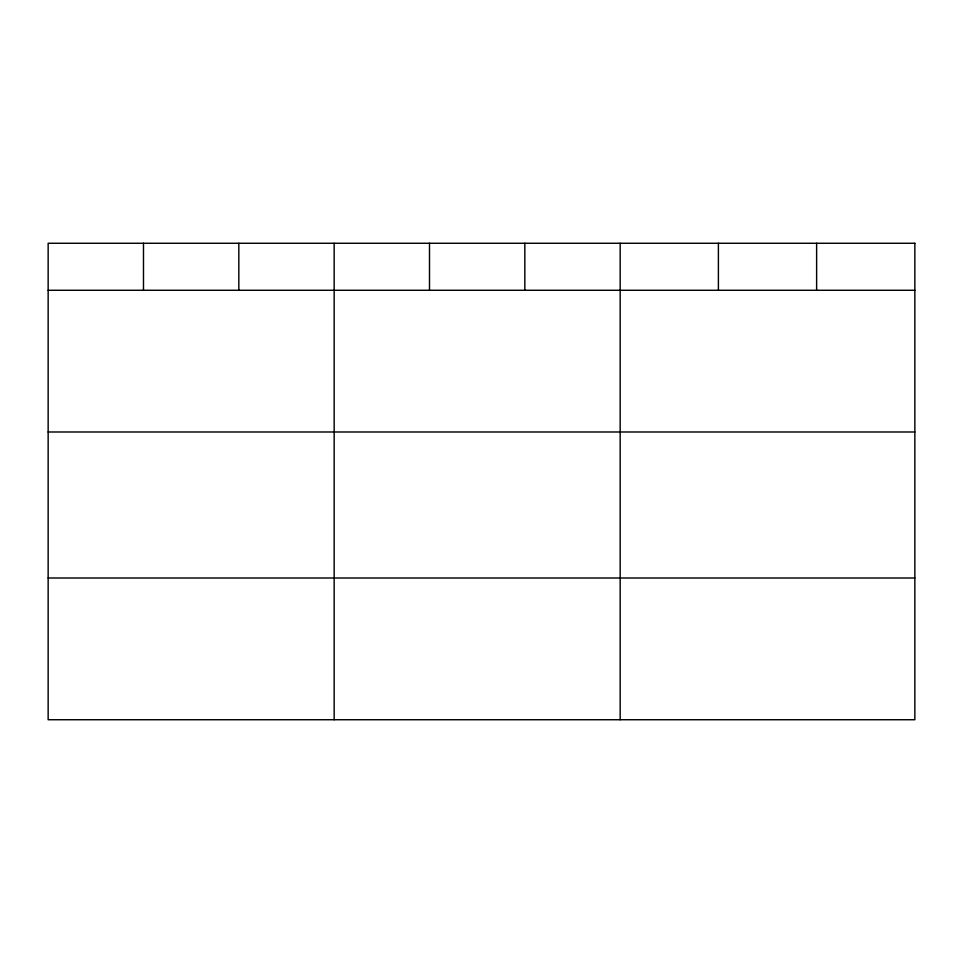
<?xml version="1.0" encoding="UTF-8"?>
<svg xmlns="http://www.w3.org/2000/svg" width="963" height="963" viewBox="0 0 963 963"><rect width="100%" height="100%" fill="white"/><g stroke="black" fill="none" stroke-linecap="round" stroke-linejoin="round"><path stroke-width="1.44" d="M48.15 290.272L914.85 290.272M48.15 431.99L914.85 431.99M48.15 578.005L914.85 578.005M816.624 243.266L816.624 290.272M718.398 243.266L718.398 290.272M620.172 243.266L620.172 719.734M524.835 243.266L524.835 290.272M429.498 243.266L429.498 290.272M334.161 243.266L334.161 719.734M238.824 243.266L238.824 290.272M143.487 243.266L143.487 290.272M914.85 243.266L48.15 243.266L48.15 719.734L914.85 719.734L914.85 243.266"/></g></svg>
